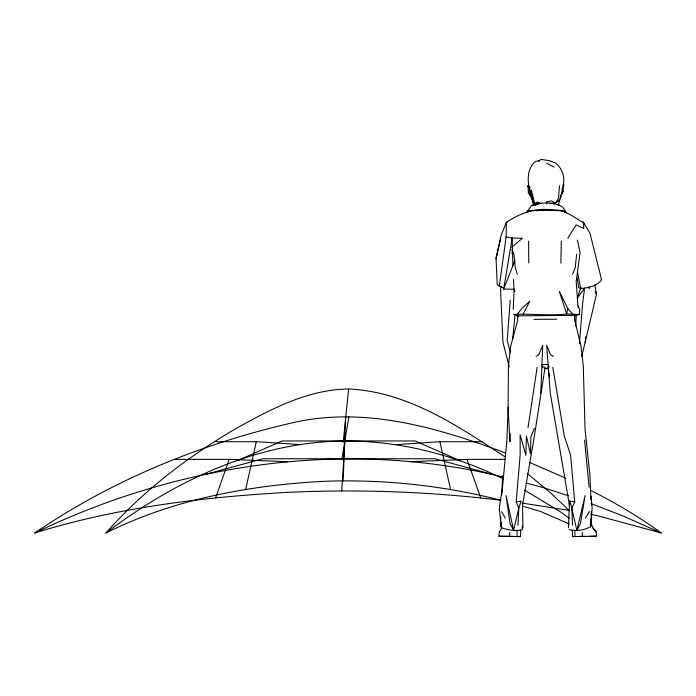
<?xml version="1.0" encoding="UTF-8"?>
<svg xmlns="http://www.w3.org/2000/svg" width="696" height="696" viewBox="0 0 696 696"><rect width="100%" height="100%" fill="white"/><g stroke="black" fill="none" stroke-linecap="round" stroke-linejoin="round"><path stroke-width="1.04" d="M590.669 519.355L590.573 526.742C584.536 530.195 575.87 531.474 569.058 529.569M590.93 499.302L589.956 475.533L585.066 429.519L583.283 365.905L581.021 346.356L574.739 320.064L574.705 315.349L517.615 315.853L517.65 320.43L510.673 346.356L508.428 365.905L508.106 407.16L506.923 440.037L502.529 487.104L499.284 508.367L501.129 526.742L502.408 528.151C508.741 529.882 515.919 531.657 522.339 529.569L522.296 525.706M501.668 528.09L499.276 531.857L498.954 536.207L520.364 536.581L520.782 530.317M591.374 523.114L591.261 511.865M509.594 536.407L509.655 532.518M516.928 536.538L517.198 530.082M501.207 522.522L501.129 526.742L500.963 524.419M560.889 263.027L561.324 241.155M343.163 480.858L345.564 419.157M563.299 184.779C565.039 176.68 562.185 168.571 555.895 163.221L549.353 160.619L540.801 159.419L538.73 161.228M568.458 527.742L569.537 500.868L569.467 505.496L550.249 392.927L546.673 345.129L550.371 354.368L553.346 356.465M500.781 517.111L500.72 523.114M513.222 309.511L514.048 290.963L513.5 279.418M510.281 433.373L509.898 441.812L508.106 407.16M518.015 525.28L518.79 508.15L521.113 501.007L516.188 501.964L518.79 508.15L513.631 530.291L510.046 523.549L506.018 495.569L513.631 530.291M501.746 495.047L502.677 475.533M540.766 392.927L542.741 345.129L539.017 354.368L536.024 356.465M575.679 326.085L576.279 315.375M341.745 490.941L344.842 441.168M510.22 300.15L507.21 340.605L510.481 352.863M531.866 197.368L528.368 192.644L528.012 185.806L529.9 187.529L528.368 192.644L532.37 198.804M516.188 501.964L520.156 455.053L520.138 434.739L525.863 455.245L526.428 436.087L530.491 453.775L530.874 436.94L534.389 428.405M559.549 185.797L558.444 198.56L555.365 203.058L549.971 203.624M563.569 186.145L563.699 184.727L562.951 185.623M512.665 339.465L515.023 314.662M580.595 289.51L580.795 287.474L577.576 297.27M504.67 456.663C457.568 425.682 406.795 391.457 348.626 389.02L343.206 442.23L342.919 441.003M576.619 254.153L575.253 267.569L572.556 274.311M578.011 307.423L576.175 281.515L580.081 252.735L577.393 239.963M581.691 356.561L585.162 342.171L585.754 336.82M511.899 240.05L512.143 238.058L522.435 238.223L511.751 247.306M574.287 315.758L579.202 314.496L579.733 310.312L578.211 305.44M514.388 289.258L503.669 289.066L503.443 287.944L499.328 286.117L506.114 236.997L506.392 222.294C521.495 212.671 534.78 207.608 552.589 209.896C564.543 209.122 573.591 217.213 583.448 222.642L583.709 228.549L576.158 224.86L567.797 238.223M511.978 253.892L512.456 250.734M528.012 427.709L537.155 367.314M348.827 416.861L341.788 459.778L341.423 458.786M506.114 236.997L512.143 238.058L503.669 289.066L514.736 260.991M562.264 189.921L561.341 195.506L559.575 200.561L555.365 203.058L551.597 200.935L546.551 201.701L546.725 203.963M501.163 286.143L500.546 289.336L502.921 342.084L509.246 366.914M579.202 314.496L566.666 313.974L559.349 291.467L567.753 308.45L566.666 313.974C548.97 316.08 531.326 313.461 513.622 314.453M558.583 204.694L559.61 199.595M499.328 286.117L497.231 284.568L496.03 258.477L500.946 235.918L506.392 222.294L507.219 222.355M245.653 489.54L256.276 441.716M585.162 342.171L596.489 294.217L594.741 284.795M576.88 530.291L585.118 495.569L580.438 523.549L576.88 530.291L570.05 501.007L574.722 501.964L571.834 508.15L572.547 525.28M496.03 258.477L499.276 244.888M499.78 242.8L500.781 238.624M591.139 524.419L590.573 526.742L592.165 508.367L590.974 496.135L591.026 499.276M529.9 187.529L529.378 189.634L531.413 195.472L528.012 185.806L529.178 186.65M579.429 343.615L582.674 302.89L584.579 288.109L577.254 298.253M215.534 497.936L229.28 459.369M514.805 260.791L512.891 265.646L512.143 238.058M559.967 197.942L562.994 191.591L563.699 184.727L562.055 188.633L562.994 191.591L560.541 195.672M526.307 212.846L531.474 205.607C541.384 202.205 553.555 201.335 562.768 207.121L566.353 212.846L564.874 210.836L549.414 210.366L527.281 210.836M523.183 313.974L529.813 301.194L521.791 308.45L517.372 314.288M585.371 518.146L589.382 511.612M500.789 500.241C443.152 485.477 383.392 479.083 323.927 481.319C249.072 485.199 173.513 499.284 106.009 532.962C142.689 491.08 187.572 456.994 235.413 428.849C270.318 409.431 307.667 389.403 348.626 389.02M106.009 532.962C167.675 486.156 239.842 449.999 317.75 442.395C380.042 436.505 442.995 450.155 499.241 476.899L503.025 478.874M530.891 192.322L532.118 199.691L533.345 202.954L534.745 203.728L537.347 201.918L540.94 203.615M500.546 500.215C429.31 491.559 357.361 489.01 285.691 492.463C201.014 497.379 116.041 507.654 34.8 532.962C112.787 479.692 202.136 443.291 294.069 422.428C365.626 406.394 438.262 427.883 505.035 452.792M34.8 532.962C178.785 463.24 346.121 438.758 502.486 476.864M237.223 460.691L282.089 440.959L415.19 440.959L460.065 460.691M534.458 205.285L539.557 203.189M204.624 474.663L262.697 458.751L434.965 458.751L493.038 474.663M539.792 160.585L535.381 161.42C523.427 171.912 529.151 190.086 533.345 202.954M531.474 205.607L536.668 204.72M549.414 210.366L552.589 209.896M577.175 277.982L578.602 287.639L580.629 288.449C587.894 288.031 595.558 286.439 600.77 280.966L601.396 279.087L590.017 233.343L583.213 221.998L583.448 222.642M396.381 444.64L439.95 441.716L482.519 441.716M410.614 461.718L467.016 459.369L504.826 459.369M591.008 523.366L593.079 528.09L596.159 531.857L596.481 536.207L572.651 536.581L572.216 530.317M533.945 319.377L556.73 319.186M589.582 536.285L596.481 536.207M572.651 536.581L584.857 536.416M517.615 315.853L518.45 315.853M544.133 368.471L548.143 368.471M214.76 441.716L257.329 441.716L300.907 444.64M175.549 459.369L230.646 459.369L287.048 461.718M549.083 367.105L547.856 367.096L549.509 377.536M498.954 536.207L520.364 536.581M531.265 189.973L534.745 203.728L538.8 203.911M515.458 315.349L518.642 315.758M522.026 503.069L569.189 510.42M556.722 204.589L558.862 204.885M539.069 209.896L542.262 210.366M590.991 514.475L597.229 515.632L661.2 532.962C639.05 516.754 615.299 502.851 590.852 490.428M558.705 200.335L559.575 200.561M526.237 483.067L543.75 487.739L568.475 495.796M522.505 506.096L540.557 511.482L569.232 523.94M590.93 503.582L622.05 515.571L661.2 532.962M529.56 462.414L565.9 478.256M546.647 163.203L554.155 167.11M524.767 490.236L559.741 511.395L569.25 518.172M527.22 473.454L551.415 493.647L569.372 510.638M564.204 211.375L565.37 212.506M567.753 308.45L572.799 314.288M593.079 528.09L596.159 531.857M530.622 191.496L529.647 190.252L530.891 194.123M501.555 511.612L505.279 518.146M511.777 249.76L513.909 254.153L515.275 267.569L517.363 274.311M528.012 185.806L528.682 187.207M595.245 291.502L596.489 294.217M553.477 202.727L554.242 204.581M534.745 203.728L535.102 204.633M583.213 221.998L584.336 224.86M530.143 191.992L532.118 197.273M467.016 459.369L480.762 497.936M514.222 289.388L514.831 291.389M548.84 366.235L548.352 364.513L542.088 364.513L542.645 367.105L545.107 367.096L533.797 439.689L522.513 505.496L522.922 527.742M439.95 441.716L450.573 489.54M532.353 199.065L533.623 205.442M577.428 271.597L580.629 288.449M552.798 367.314L564.317 436.087L570.581 455.053L574.722 501.964M588.877 286.604L589.234 288.709M584.57 440.037L589.094 487.104M529.508 187.972L529.682 190.373M574.818 530.082L574.983 536.538M582.291 532.518L582.326 536.407M528.603 241.155L528.777 263.027M574.522 315.349L574.548 319.942"/></g></svg>
